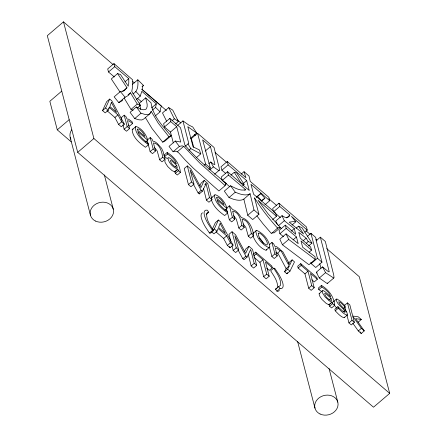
<?xml version="1.0" encoding="UTF-8"?>
<svg xmlns="http://www.w3.org/2000/svg" width="437" height="437" viewBox="0 0 437 437"><rect width="100%" height="100%" fill="white"/><g stroke="black" fill="none" stroke-linecap="round" stroke-linejoin="round"><path stroke-width="0.66" d="M114.352 76.945L108.496 72.007L107.699 68.931L113.948 63.589L114.751 66.659L128.778 78.616L128.773 83.112L128.243 86.231L120.492 74.519L117.564 73.585L111.309 78.933L120.028 92.049M211.273 198.84L211.721 197.437L215.365 194.673C221.089 196.89 225.383 202.588 226.972 208.444L224.94 210.181M136.382 99.456L140.233 96.162L141.823 91.311L156.326 103.804L155.583 107.404L152.218 110.282M277.419 287.972C278.347 281.586 273.802 275.884 270.65 270.754L273.699 268.149L274.742 268.302L278.964 274.638A27.05 7.391 49.5 0 1 282.433 287.928L281.668 288.507L280.03 288.6L276.982 291.206L275.436 289.13L280.467 285.366C281.401 278.981 276.85 273.278 273.699 268.149M155.282 115.931L160.089 111.817L160.701 108.043L161.461 106.109L142.194 89.509L142.79 86.089L143.489 85.461L137.808 79.774L132.52 84.297M169.862 118.383L170.703 121.623L176.723 126.675L180.727 142.041L175.259 141.042L169.004 146.39L173.09 151.765L175.882 151.186L178.4 152.464L185.37 160.221L193.433 168.294L218.893 190.964L225.148 185.616L225.416 184.392L226.246 183.387C211.852 171.331 197.038 159.494 184.878 145.089L180.514 127.691L169.862 118.383L163.607 123.726L164.454 126.97L170.468 132.023L173.303 142.91M321.463 285.416L321.872 286.978C325.232 289.316 329.034 291.954 330.388 296.013C331.759 298.968 324.494 289.731 322.511 290.6L319.048 293.893L319.917 296.472L322.009 299.498L326.324 303.54L329.034 304.764L329.618 306.25L331.601 307.954L334.649 305.348C334.097 296.778 328.575 289.698 321.463 285.416L318.415 288.021L318.824 289.584L321.648 291.605M322.206 290.818L322.517 292.91L325.057 296.887L329.372 300.935L332.082 302.153L332.672 303.639L334.649 305.348M343.673 308.369L345.197 307.069L344.782 305.479L340.516 301.306L337.146 299.072A5.894 1.611 49.5 0 0 336.195 299.667C337.118 304.873 342.908 307.184 344.968 311.778L344.924 312.373L343.258 311.674L337.888 306.654L334.84 309.259L335.245 310.827C337.839 313.411 340.396 316.645 343.985 317.754L344.471 317.142M344.34 317.579L347.388 314.973C347.437 309.254 340.073 306.916 338.724 301.809L339.981 302.18L341.341 303.251L345.197 307.069M203.484 188.358L206.439 200.113L208.924 202.255L211.972 199.649L209.487 197.508L206.073 183.764L202.304 191.319L199.256 193.924L198.114 192.941L193.334 184.168M124.359 124.163L111.861 100.914L109.709 99.057L106.661 101.668L102.542 110.599L105.208 112.899L108.261 110.288L109.436 107.54L117.963 114.893L121.661 121.836L124.359 124.163L121.311 126.768L118.613 124.441L114.915 117.498L106.885 110.583M211.716 231.943L213.939 233.861L216.987 231.249L218.161 228.502L226.688 235.854L230.392 242.797L233.09 245.124L230.037 247.73L227.338 245.408L223.64 238.46L216.113 231.976M288.584 263.571L289.092 262.468L292.14 259.862L294.5 261.894L289.966 271.186L286.918 273.791L284.569 271.77L286.148 268.613L289.196 266.007L280.565 249.888L282.93 251.925L289.857 264.838L292.14 259.862M102.542 110.599L105.59 107.988L109.709 99.057M212.366 229.179L215.386 222.63L218.44 220.019L220.587 221.876L233.09 245.124M212.792 230.255L214.321 228.955L218.44 220.019M286.918 273.791L287.486 272.628M199.796 185.834L201.146 183.076L204.199 180.47L207.783 183.556L211.972 199.649M204.199 180.47L200.933 187.637L190.887 168.999L187.304 165.913L184.256 168.518L188.445 184.611L190.931 186.752L193.979 184.146L190.139 170.037L201.162 190.335L202.304 191.319M244.518 251.646L245.867 248.888L248.915 246.282L252.499 249.369L256.694 265.461L253.64 268.067L251.155 265.925L248.205 254.17M248.915 246.282L245.649 253.449L235.603 234.811L232.025 231.725L228.972 234.336L230.818 241.415M284.569 271.77L287.617 269.159L289.196 266.007M199.256 193.924L199.84 192.777M238.056 249.98L242.83 258.753L243.977 259.736L247.025 257.131L250.669 249.472L254.208 263.32L256.694 265.461M279.773 206.461L273.518 211.803L272.672 208.558L278.926 203.216L279.773 206.461L289.9 215.053L288.933 216.736L287.278 217.566L284.962 217.287L282.002 215.665L275.747 221.007L277.555 224.935M256.863 215.862L263.183 224.023L271.475 233.62L278.194 227.48L280.385 227.513L267.974 213.709L258.021 200.299L276.463 216.32L272.617 219.614M140.763 109.507L139.452 103.181L145.701 97.833C146.264 101.346 148.411 105.53 146.319 108.889L145.002 109.643L143.019 109.753L140.184 108.95L136.333 106.972L130.079 112.32L134.733 118.58L138.917 119.82L141.812 119.978L143.74 119.011L149.995 113.664L151.284 111.511L158.199 123.092L168.95 136.797L162.695 142.145L151.95 128.44L145.33 117.416M252.733 233.669L256.672 230.354C263.123 233.15 269.05 239.837 269.842 246.992L265.909 250.303C259.764 247.883 255.121 241.841 252.892 235.718M256.104 230.545L255.787 231.064C256.579 238.22 262.511 244.889 268.957 247.697L269.52 247.511M266.472 250.117L266.794 249.598M316.017 240.88L320.343 237.176L329.263 271.83L328.427 271.754L322.539 266.881L316.284 272.229L319.3 278.003L326.805 283.274L327.466 283.422L327.794 282.968M327.466 283.422L333.721 278.079L334.048 277.621L333.699 274.906L325.325 241.47L320.343 237.176M132.924 93.895C138.283 91.153 138.196 84.947 137.808 79.774M147.766 140.195C146.177 134.339 141.878 128.642 136.158 126.424L132.149 129.691C132.602 137.447 139.583 143.079 145.45 147.296L148.498 144.691L148.094 143.139C143.866 140.201 139.43 136.644 137.764 131.575L147.766 140.195L145.734 141.932M135.563 126.583L135.197 127.085C135.656 134.842 142.637 140.474 148.498 144.691M214.769 194.831L214.409 195.334C214.862 203.085 221.843 208.722 227.71 212.934L224.656 215.545C219.095 211.743 213.6 206.799 211.513 200.179M122.764 99.926L122.049 100.832L118.82 102.619L114.133 96.856L120.383 91.513L124.135 90.77L126.97 87.782L117.564 73.585M137.557 107.819L140.441 105.35L137.251 104.055L130.45 92.77L128.303 95.485L125.075 97.276L118.82 102.619M113.139 64.627L63.496 21.85L47.311 35.687L77.699 152.344L373.504 407.208L389.689 393.376L359.301 276.714L326.723 248.648M61.704 91.147L49.834 101.297L57.269 129.844L71.226 141.867M108.496 72.007L114.751 66.659M57.269 129.844L69.139 119.694M124.927 81.905L128.778 78.616M122.639 91.48L126.97 87.782M108.414 108.409L109.436 107.54M128.046 94.824L130.45 92.77M142.047 86.695L143.489 85.461M114.915 117.498L117.963 114.893M77.699 152.344L93.884 138.507L63.496 21.85M128.101 125.004L129.494 126.135L132.542 123.529L132.078 121.737L128.631 119.225L127.014 118.995L126.036 116.745L124.206 115.166L121.158 117.777L121.819 120.312M124.195 98.112L130.996 109.403L137.251 104.055M118.613 124.441L121.661 121.836M134.733 118.58L140.987 113.232L145.171 114.472L148.067 114.631L149.995 113.664M132.542 123.529L129.325 121.131L127.473 120.667L129.543 128.631L126.495 131.237L124.13 129.199L127.183 126.593L124.206 115.166M151.513 107.917L156.326 103.804M150.317 112.331L151.284 111.511M175.51 123.966L178.394 121.497L172.752 110.146L168.731 107.611L162.482 112.959L166.606 121.196M147.662 139.736L150.202 137.568L152.032 139.141L152.901 141.124L154.551 141.506L157.26 143.412L161.586 148.28L163.077 151.59L165.071 159.237L162.023 161.843L159.658 159.811L157.233 151.033L154.605 147.646M164.454 126.97L170.703 121.623M171.927 120.847L174.33 118.793L178.394 121.497M177.651 125.435L182.945 120.912L188.855 125.08L192.75 126.981L196.672 133.006L190.417 138.354M170.468 132.023L176.723 126.675M165.071 159.237L162.706 157.2C161.794 151.945 159.898 143.718 153.425 142.91L155.539 151.027L152.491 153.633L150.131 151.601L153.179 148.99L150.202 137.568M145.701 97.833L151.033 102.821C152.857 115.909 162.679 126.217 171.047 135.825L164.793 141.167L162.695 142.145M165.175 160.27L164.765 160.958L165.181 162.58L167.721 166.563L172.036 170.605L174.745 171.828L175.335 173.314L177.313 175.024L180.366 172.413C179.809 163.842 174.292 156.768 167.18 152.48L164.126 155.091L164.536 156.654L167.36 158.669M159.658 159.811L162.706 157.2M164.536 156.654L167.584 154.048L167.18 152.48M173.09 151.765L179.345 146.417L182.131 145.838L183.709 146.34L199.687 162.946L225.148 185.616M214.578 174.221L219.39 170.108L219.194 167.906L214.026 147.433L197.573 133.258L191.324 138.6L193.749 147.274M177.46 151.683L183.709 146.34M185.031 146.335L188.762 143.407L182.945 120.912M188.915 150.284L190.838 148.64L200.763 153.879L196.437 157.582M175.171 166.666L176.695 165.366L171.757 160.882L170.37 160.477C170.905 163.842 174.106 166.683 177.291 167.65L176.695 165.366M174.685 171.774L177.733 169.168L178.383 170.709L180.366 172.413M174.745 171.828L177.793 169.223M175.335 173.314L178.383 170.709M205.161 151.126L210.454 146.603L202.659 139.889L210.344 168.092L208.902 169.327M204.139 165.224L205.581 163.99L197.573 133.258M208.837 163.607L210.76 161.963L213.207 163.941L214.48 164.64L214.895 164.301L210.454 146.603M188.445 184.611L191.493 182.005L187.304 165.913M210.017 169.753L213.382 166.874L218.287 170.239L219.003 170.435L219.39 170.108M241.131 174.15L244.015 171.681L245.916 177.69L227.256 161.477L221.002 166.825L221.892 170.239L225.503 173.194M204.931 184.529L205.953 183.66M205.057 184.632L206.073 183.764M221.892 170.239L228.147 164.891L227.256 161.477M198.114 192.941L201.162 190.335M228.147 164.891L246.676 180.59L249.254 190.494L227.562 171.67L221.308 177.018L222.198 180.432L229.704 186.637M222.198 180.432L228.453 175.084L227.562 171.67M230.9 175.166L234.27 172.287L236.81 173.019L244.13 184.359L242.688 185.588M206.439 200.113L209.487 197.508M225.284 184.206L226.246 183.387M228.453 175.084L245.681 189.663C240.361 191.286 235.15 188.03 230.567 185.78L224.312 191.127L229.01 197.557L232.741 199.004A82.074 22.418 49.5 0 0 243.846 199.086L250.101 193.738L253.979 209.929L258.961 214.217L252.706 219.565L247.724 215.272L243.846 199.086M206.237 214.381L208.777 212.207L207.231 210.131L205.592 210.224L204.822 210.754A27.05 7.391 49.5 0 0 204.472 215.627A27.078 7.396 49.5 0 0 208.296 224.094L212.519 230.43L213.562 230.583L210.514 233.194L209.465 233.036L205.248 226.699A27.078 7.396 49.5 0 1 201.424 218.238A27.05 7.391 49.5 0 1 201.774 213.365L202.544 212.835M243.305 183.469L246.676 180.59M229.01 197.557L235.264 192.209L238.995 193.657A82.074 22.418 49.5 0 0 250.101 193.738M244.72 190.488L245.681 189.663M243.13 223.913L245.84 227.382L248.292 236.177L250.652 238.209L253.706 235.603C252.777 228.546 249.057 219.183 241.3 217.599C239.673 214.796 237.504 212.289 234.86 210.388C231.878 209.94 231.528 207.608 229.414 205.816L226.361 208.422L229.338 219.844L231.703 221.881L234.751 219.276L232.637 211.158C239.061 211.869 240.913 220.253 241.858 225.399L244.217 227.431L241.169 230.042L238.81 228.005L236.357 219.21L233.642 215.741M209.465 233.036L212.519 230.43M229.338 219.844L232.386 217.238L229.414 205.816M256.503 197.071L260.796 193.553L264.877 198.261L261.506 201.14M256.464 197.251L260.796 193.553M247.724 215.272L253.979 209.929M223.64 238.46L226.688 235.854M264.898 204.816L269.711 200.703L268.821 197.289L250.248 181.421L248.997 175.969L244.015 171.681M238.81 228.005L241.858 225.399M227.338 245.408L230.392 242.797M248.292 236.177L251.341 233.566C250.401 228.409 248.533 220.035 242.103 219.314L244.217 227.431M247.025 257.131L245.884 256.148L234.86 235.849L238.7 249.959L235.652 252.564L233.167 250.423L236.215 247.817L232.025 231.725M286.535 217.932L289.9 215.053M278.549 225.645L284.323 220.707L282.002 215.665M242.83 258.753L245.884 256.148M280.385 227.513L274.136 232.861L271.94 232.828M284.323 220.707L294.276 228.622L295.74 234.254L285.306 225.131L279.052 230.479L279.899 233.724L283.531 236.723M253.16 254.301L255.7 252.127L271.819 266.013L272.278 267.783L269.23 270.388L266.794 268.291M253.618 256.066L256.164 253.897L255.7 252.127M279.899 233.724L286.153 228.376L285.306 225.131M291.998 225.055L295.844 221.767L291.413 216.359L307.266 230.146L304.857 232.2M269.394 244.627L271.934 242.453L273.764 244.032L274.742 246.277L276.364 246.512L279.806 249.019L280.275 250.811L277.227 253.422L275.829 252.286M286.153 228.376L296.455 236.991L298.187 243.649L286.071 233.871L279.817 239.214L282.444 244.791L308.959 264.724L315.214 259.376L315.017 256.688L302.644 247.222L301 240.907L311.477 250.199L309.074 252.258M291.386 231.091L294.276 228.622M251.155 265.925L254.208 263.32M296.1 228.234L298.504 226.175L301.912 227.655L311.974 243.076L308.609 245.955M272.278 267.783L265.461 261.91L269.192 276.233L266.144 278.839L263.658 276.697L259.928 262.375L262.976 259.769L256.164 253.897M282.444 244.791L288.699 239.443L286.071 233.871M280.275 250.811L277.053 248.418L275.201 247.954L277.276 255.913L274.228 258.518L271.863 256.486L274.911 253.875L271.934 242.453M293.085 239.869L296.455 236.991M307.577 236.193L310.942 233.314L315.705 237.422L316.874 243.196L321.982 262.162L315.727 267.51L311.182 263.593L310.887 262.304M303.289 240.678L306.173 238.214L308.222 241.568L311.974 243.076M263.658 276.697L266.707 274.092L262.976 259.769M306.299 243.212L308.222 241.568M317.306 279.292L316.841 277.528L300.727 263.642L297.679 266.248L298.138 268.018L304.955 273.89L308.686 288.212L311.171 290.354L314.219 287.743L310.488 273.42L317.306 279.292L314.258 281.903L311.821 279.806M298.138 268.018L301.186 265.406L300.727 263.642M311.182 263.593L317.437 258.245L310.942 233.314M304.955 273.89L308.003 271.279L301.186 265.406M319.3 278.003L325.554 272.655L322.539 266.881M308.686 288.212L311.734 285.601L308.003 271.279M318.824 289.584L321.872 286.978M328.946 300.033L330.984 298.296L326.046 293.817L324.658 293.413C325.194 296.778 328.395 299.618 331.579 300.585L330.984 298.296M328.968 304.709L332.022 302.104M329.034 304.764L332.082 302.153M336.315 299.208L333.267 301.814A5.894 1.611 49.5 0 1 334.092 301.683M329.618 306.25L332.672 303.639M335.245 310.827L338.298 308.216L337.888 306.654M344.416 305.49L347.464 302.885L349.829 304.922L352.719 316.011L358.253 316.82L361.333 319.474L358.28 322.08M343.509 311.647L344.525 310.778M352.867 323.276L358.302 330.956L361.241 333.497L364.294 330.885L361.35 328.351L352.779 316.251L354.363 322.337L351.315 324.942L348.955 322.905L352.003 320.299L347.464 302.885M358.302 330.956L361.35 328.351M168.95 136.797L171.047 135.825M319.157 293.424L319.458 293.205M264.877 198.261L261.457 200.61L257.469 196.246M279.39 290.583L278.62 291.113L276.982 291.206M347.388 314.973L347.033 315.143C343.444 314.039 340.887 310.8 338.298 308.216M253.056 233.15L253.618 232.959M132.509 129.188L133.11 129.035M211.721 197.437L212.316 197.278M208.777 212.207L207.608 212.464L206.794 213.365C205.86 219.751 210.41 225.454 213.562 230.583M275.436 289.13L276.605 288.873M177.733 169.168C173.172 167.475 168.469 162.886 167.917 157.883L168.223 157.664C170.206 156.796 177.471 166.038 176.1 163.077C174.751 159.019 170.943 156.38 167.584 154.048M361.333 319.474L355.625 318.633L364.294 330.885M295.844 221.767L294.134 221.483L289.234 222.16L303.557 233.975L298.504 226.175M333.721 278.079L325.554 272.655M130.996 109.403L133.127 110.266M244.13 184.359L240.847 182.721L234.27 172.287M196.672 133.006L187.806 126.692L193.056 146.843L199.398 149.924L200.763 153.879M288.699 239.443L315.214 259.376M280.002 227.524L281.455 228.627M306.173 238.214L298.777 232.369L300.29 238.176L310.636 246.954L311.477 250.199M316.284 272.229L317.267 273.038M274.01 212.218L280.401 217.604M132.793 81.555L134.345 82.893M141.583 89.132L166.41 110.517M177.269 119.875L180.885 122.994M194.334 134.58L195.366 135.47M215.02 152.404L226.393 162.203M268.799 198.742L276.561 205.423M306.037 230.823L310.172 234.385M315.864 239.29L316.896 240.181M137.568 98.38L141.572 101.826M317.437 258.245L321.982 262.162M205.581 163.99L210.344 168.092M226.972 208.444L216.97 199.824C218.642 204.887 223.078 208.449 227.306 211.382L227.71 212.934M105.59 107.988L108.261 110.288M127.183 126.593L129.543 128.631M153.179 148.99L155.539 151.027M191.493 182.005L193.979 184.146M232.386 217.238L234.751 219.276M251.341 233.566L253.706 235.603M274.911 253.875L277.276 255.913M311.734 285.601L314.219 287.743M352.003 320.299L354.363 322.337M287.617 269.159L289.966 271.186M254.088 257.344L259.928 262.375M214.321 228.955L216.987 231.249M236.215 247.817L238.7 249.959M266.707 274.092L269.192 276.233M93.884 138.507L389.689 393.376M113.948 63.589L132.613 79.796L132.586 86.799L131.766 91.388L140.441 105.35M278.926 203.216L306.419 226.901L307.266 230.146M269.711 200.703L251.002 184.321L253.58 194.225L275.621 213.076L276.463 216.32M155.583 107.404L160.089 111.817M135.809 91.426L140.233 96.162M336.867 308.32L334.032 304.802M277.73 228.272C269.17 218.79 261.2 208.706 254.514 197.808L258.961 214.217M120.383 91.513L125.075 97.276M230.567 185.78L235.264 192.209M175.259 141.042L179.345 146.417M278.484 286.525L280.03 288.6M136.333 106.972L140.987 113.232M360.061 331.825L361.241 333.497M187.915 143.871L190.838 148.64M263.353 243.272L262.074 241.087A5.79 1.584 49.5 0 0 259.551 238.072M229.398 246.539L230.037 247.73M277.839 253.094L286.148 268.613M210.76 161.963L213.382 166.874M168.731 107.611L174.33 118.793M344.585 306.135L346.099 311.942M346.94 315.164L348.955 322.905M319.758 263.653L320.96 268.258M329.05 368.522L337.801 402.133M297.624 341.554L314.968 408.12M269.383 246.965L271.863 256.486M231.992 245.916L233.167 250.423M147.154 140.173L150.131 151.601M122.977 124.758L124.13 129.199M104.356 174.931L113.287 209.203M70.188 137.415L90.448 215.184M70.898 139.228A11.804 9.898 -14.6 0 1 71.755 129.767M258.245 233.637C258.759 238.416 262.369 243.283 266.827 245.02L267.187 244.84C267.87 242.606 266.193 240.35 265.128 238.482A5.79 1.584 49.5 0 0 262.599 235.467L260.758 233.877A5.79 1.584 49.5 0 0 258.797 233.03L258.245 233.637M137.546 129.183L137.469 130.084L144.876 136.47C143.718 133.269 141.375 130.133 138.13 128.899L137.546 129.183M216.757 197.431L216.676 198.332L224.088 204.713C222.93 201.517 220.587 198.382 217.342 197.147L216.757 197.431M111.413 102.466L109.862 106.541L116.624 112.364L111.413 102.466M220.139 223.427L218.587 227.502L225.35 233.325L220.139 223.427M320.086 414.014A11.804 9.898 -14.6 0 0 338.063 404.717A11.804 9.898 -14.6 0 0 320.998 396.654A11.804 9.898 -14.6 0 0 320.086 414.014M95.572 221.078A11.804 9.898 -14.6 0 0 113.549 211.781A11.804 9.898 -14.6 0 0 96.479 203.718A11.804 9.898 -14.6 0 0 95.572 221.078"/></g></svg>
